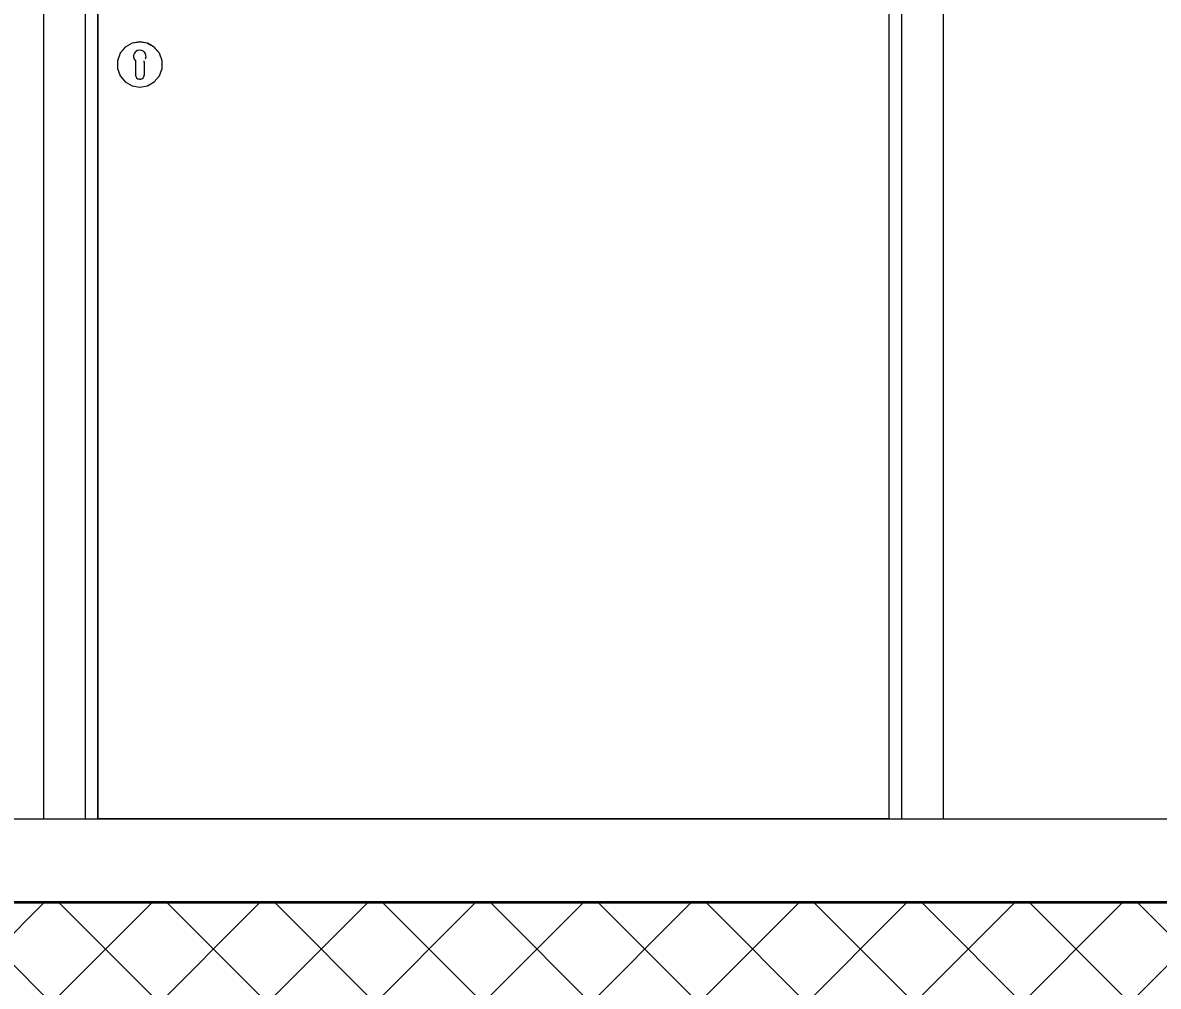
# Model space of a CAD drawing. Header units: millimetres. Extents: x -15634 to 67596, y -3027 to 55843.
# Drawn here: x 17983 to 19338, y 49696 to 50846 of the extents above; entities that cross this region are included whole.
import ezdxf

# ---------------------------------------------------------------- set-up
doc = ezdxf.new("R2010")
doc.units = ezdxf.units.MM
doc.header["$MEASUREMENT"] = 0
doc.set_wipeout_variables(frame=1)
doc.linetypes.add('Wipeout_Contour', pattern=[1000, 0, -1000])
doc.layers.add('Dimensioning - General', color=7, linetype='Continuous')
doc.layers.add('Structural - Bearing', color=7, linetype='Continuous')
for name, color, linetype, lineweight, true_color in [('Dimensioning - General_Pen_No__61', 7, 'Continuous', 20, 0x6a6a6a), ('Dimensioning - General_Pen_No__88', 7, 'Continuous', 20, 0xfd4435), ('Structural - Bearing_Pen_No__61', 7, 'Continuous', 20, 0x6a6a6a), ('Structural - Bearing_Pen_No__82', 7, 'Continuous', 20, 0xaaaaaa)]:
    doc.layers.add(name, color=color, linetype=linetype, lineweight=lineweight, true_color=true_color)
doc.layers.add('Structural - Bearing_Pen_No__1', color=7, linetype='Continuous', lineweight=13)
doc.layers.add('Structural - Bearing_Pen_No__7', color=7, linetype='Continuous', lineweight=35)
doc.styles.add('GENERATED_STYLE_6', font='calibril.ttf')
doc.dimstyles.new('GENERATED_STYLE__3', dxfattribs={"dimtxt": 195.999997, "dimasz": 106.4, "dimexe": 0.18, "dimexo": 0.0625, "dimgap": 0.09, "dimtad": 1, "dimdec": 0, "dimlfac": 0.1, "dimzin": 0, "dimdsep": 46, "dimtxsty": 'GENERATED_STYLE_6', "dimblk": 'ARROWHEAD_2', "dimblk1": 'ARROWHEAD_2', "dimblk2": 'ARROWHEAD_2', "dimcen": 0.09, "dimse1": 1, "dimse2": 1, "dimclrd": 256, "dimclre": 256, "dimclrt": 256, "dimadec": 0, "dimazin": 0, "dimtfac": 1, "dimtdec": 4, "dimtmove": 0, "dimatfit": 3, "dimfxl": 1, "dimtolj": 1, "dimtzin": 0, "dimarcsym": 0})

# ---------------------------------------------------------------- blocks, each defined once
blk = doc.blocks.new('*D68')
at = {"layer": 'Dimensioning - General_Pen_No__61', "color": 251, "linetype": 'Continuous', "lineweight": 20, "true_color": 0x6a6a6a, "transparency": 16777216}
for p, q in [((27454.4, 49836), (27594.4, 49755.2)), ((27629.4, 49795.6), (27419.4, 49795.6)), ((27524.4, 49595.6), (27524.4, 49795.6)), ((27454.4, 49636), (27594.4, 49555.2)), ((27629.4, 49595.6), (27419.4, 49595.6))]:
    blk.add_line(p, q, dxfattribs=at)
blk = doc.blocks.new('ARROWHEAD_2')
at = {"color": 0, "linetype": 'Continuous', "lineweight": 0}
for p, q in [((-0.378, -0.655), (0.378, 0.655)), ((0, 0), (-1, 0))]:
    blk.add_line(p, q, dxfattribs=at)
blk = doc.blocks.new('*D69')
at = {"layer": 'Dimensioning - General_Pen_No__61', "color": 251, "linetype": 'Continuous', "lineweight": 20, "true_color": 0x6a6a6a, "transparency": 16777216}
for p, q in [((27454.4, 52536), (27594.4, 52455.2)), ((27629.4, 52495.6), (27419.4, 52495.6)), ((27524.4, 49795.6), (27524.4, 52495.6)), ((27454.4, 49836), (27594.4, 49755.2)), ((27629.4, 49795.6), (27419.4, 49795.6))]:
    blk.add_line(p, q, dxfattribs=at)
at = {"layer": 'Dimensioning - General_Pen_No__88', "color": 20, "lineweight": 20, "true_color": 0xfd4435, "transparency": 16777216, "char_height": 196, "attachment_point": 7, "rotation": 90, "style": 'GENERATED_STYLE_6'}
for s, insert in [('\\A1;{\\pql;\\fCalibri Light|b0|i0|c0|p34;20}', (27485.2, 52137.4)), ('\\A1;{\\pql;\\fCalibri Light|b0|i0|c0|p34;270}', (27485.2, 50907.3))]:
    blk.add_mtext(s, dxfattribs=dict(at, insert=insert))
blk = doc.blocks.new('*D116')
at = {"layer": 'Dimensioning - General_Pen_No__61', "color": 251, "linetype": 'Continuous', "lineweight": 20, "true_color": 0x6a6a6a, "transparency": 16777216}
for p, q in [((28004.4, 49836), (28144.4, 49755.2)), ((28179.4, 49795.6), (27969.4, 49795.6)), ((28074.4, 49595.6), (28074.4, 49795.6)), ((28004.4, 49636), (28144.4, 49555.2)), ((28179.4, 49595.6), (27969.4, 49595.6))]:
    blk.add_line(p, q, dxfattribs=at)
blk = doc.blocks.new('*D117')
at = {"layer": 'Dimensioning - General_Pen_No__61', "color": 251, "linetype": 'Continuous', "lineweight": 20, "true_color": 0x6a6a6a, "transparency": 16777216}
for p, q in [((28004.4, 52536), (28144.4, 52455.2)), ((28179.4, 52495.6), (27969.4, 52495.6)), ((28074.4, 49795.6), (28074.4, 52495.6)), ((28004.4, 49836), (28144.4, 49755.2)), ((28179.4, 49795.6), (27969.4, 49795.6))]:
    blk.add_line(p, q, dxfattribs=at)
at = {"layer": 'Dimensioning - General_Pen_No__88', "color": 20, "lineweight": 20, "true_color": 0xfd4435, "transparency": 16777216, "char_height": 196, "attachment_point": 7, "rotation": 90, "style": 'GENERATED_STYLE_6'}
for s, insert in [('\\A1;{\\pql;\\fCalibri Light|b0|i0|c0|p34;20}', (28035.2, 52137.4)), ('\\A1;{\\pql;\\fCalibri Light|b0|i0|c0|p34;270}', (28035.2, 50907.3))]:
    blk.add_mtext(s, dxfattribs=dict(at, insert=insert))
blk = doc.blocks.new('*D136')
at = {"layer": 'Dimensioning - General_Pen_No__61', "color": 251, "linetype": 'Continuous', "lineweight": 20, "true_color": 0x6a6a6a, "transparency": 16777216}
for p, q in [((28554.4, 49836), (28694.4, 49755.2)), ((28729.4, 49795.6), (28519.4, 49795.6)), ((28624.4, 46895.6), (28624.4, 49795.6)), ((28554.4, 46936), (28694.4, 46855.2)), ((28729.4, 46895.6), (28519.4, 46895.6))]:
    blk.add_line(p, q, dxfattribs=at)
at = {"layer": 'Dimensioning - General_Pen_No__88', "color": 20, "lineweight": 20, "true_color": 0xfd4435, "transparency": 16777216, "insert": (28585.2, 48107.3), "char_height": 196, "attachment_point": 7, "rotation": 90, "style": 'GENERATED_STYLE_6'}
blk.add_mtext('\\A1;{\\pql;\\fCalibri Light|b0|i0|c0|p34;290}', dxfattribs=at)
blk = doc.blocks.new('*D137')
at = {"layer": 'Dimensioning - General_Pen_No__61', "color": 251, "linetype": 'Continuous', "lineweight": 20, "true_color": 0x6a6a6a, "transparency": 16777216}
for p, q in [((28554.4, 52736), (28694.4, 52655.2)), ((28729.4, 52695.6), (28519.4, 52695.6)), ((28624.4, 49795.6), (28624.4, 52695.6)), ((28554.4, 49836), (28694.4, 49755.2)), ((28729.4, 49795.6), (28519.4, 49795.6))]:
    blk.add_line(p, q, dxfattribs=at)
at = {"layer": 'Dimensioning - General_Pen_No__88', "color": 20, "lineweight": 20, "true_color": 0xfd4435, "transparency": 16777216, "insert": (28585.2, 51007.3), "char_height": 196, "attachment_point": 7, "rotation": 90, "style": 'GENERATED_STYLE_6'}
blk.add_mtext('\\A1;{\\pql;\\fCalibri Light|b0|i0|c0|p34;290}', dxfattribs=at)
blk = doc.blocks.new('*D164')
at = {"layer": 'Dimensioning - General_Pen_No__61', "color": 251, "linetype": 'Continuous', "lineweight": 20, "true_color": 0x6a6a6a, "transparency": 16777216}
for p, q in [((34964.9, 49836), (35104.9, 49755.2)), ((35139.9, 49795.6), (34929.9, 49795.6)), ((35034.9, 49595.6), (35034.9, 49795.6)), ((34964.9, 49636), (35104.9, 49555.2)), ((35139.9, 49595.6), (34929.9, 49595.6))]:
    blk.add_line(p, q, dxfattribs=at)
blk = doc.blocks.new('*D165')
at = {"layer": 'Dimensioning - General_Pen_No__61', "color": 251, "linetype": 'Continuous', "lineweight": 20, "true_color": 0x6a6a6a, "transparency": 16777216}
for p, q in [((34964.9, 52536), (35104.9, 52455.2)), ((35139.9, 52495.6), (34929.9, 52495.6)), ((35034.9, 49795.6), (35034.9, 52495.6)), ((34964.9, 49836), (35104.9, 49755.2)), ((35139.9, 49795.6), (34929.9, 49795.6))]:
    blk.add_line(p, q, dxfattribs=at)
at = {"layer": 'Dimensioning - General_Pen_No__88', "color": 20, "lineweight": 20, "true_color": 0xfd4435, "transparency": 16777216, "char_height": 196, "attachment_point": 7, "rotation": 90, "style": 'GENERATED_STYLE_6'}
for s, insert in [('\\A1;{\\pql;\\fCalibri Light|b0|i0|c0|p34;20}', (34995.7, 52137.4)), ('\\A1;{\\pql;\\fCalibri Light|b0|i0|c0|p34;270}', (34995.7, 50907.3))]:
    blk.add_mtext(s, dxfattribs=dict(at, insert=insert))
blk = doc.blocks.new('*D212')
at = {"layer": 'Dimensioning - General_Pen_No__61', "color": 251, "linetype": 'Continuous', "lineweight": 20, "true_color": 0x6a6a6a, "transparency": 16777216}
for p, q in [((35514.9, 49836), (35654.9, 49755.2)), ((35689.9, 49795.6), (35479.9, 49795.6)), ((35584.9, 49595.6), (35584.9, 49795.6)), ((35514.9, 49636), (35654.9, 49555.2)), ((35689.9, 49595.6), (35479.9, 49595.6))]:
    blk.add_line(p, q, dxfattribs=at)
blk = doc.blocks.new('*D213')
at = {"layer": 'Dimensioning - General_Pen_No__61', "color": 251, "linetype": 'Continuous', "lineweight": 20, "true_color": 0x6a6a6a, "transparency": 16777216}
for p, q in [((35514.9, 52536), (35654.9, 52455.2)), ((35689.9, 52495.6), (35479.9, 52495.6)), ((35584.9, 49795.6), (35584.9, 52495.6)), ((35514.9, 49836), (35654.9, 49755.2)), ((35689.9, 49795.6), (35479.9, 49795.6))]:
    blk.add_line(p, q, dxfattribs=at)
at = {"layer": 'Dimensioning - General_Pen_No__88', "color": 20, "lineweight": 20, "true_color": 0xfd4435, "transparency": 16777216, "char_height": 196, "attachment_point": 7, "rotation": 90, "style": 'GENERATED_STYLE_6'}
for s, insert in [('\\A1;{\\pql;\\fCalibri Light|b0|i0|c0|p34;20}', (35545.7, 52137.4)), ('\\A1;{\\pql;\\fCalibri Light|b0|i0|c0|p34;270}', (35545.7, 50907.3))]:
    blk.add_mtext(s, dxfattribs=dict(at, insert=insert))
blk = doc.blocks.new('*D232')
at = {"layer": 'Dimensioning - General_Pen_No__61', "color": 251, "linetype": 'Continuous', "lineweight": 20, "true_color": 0x6a6a6a, "transparency": 16777216}
for p, q in [((36064.9, 49836), (36204.9, 49755.2)), ((36239.9, 49795.6), (36029.9, 49795.6)), ((36134.9, 46895.6), (36134.9, 49795.6)), ((36064.9, 46936), (36204.9, 46855.2)), ((36239.9, 46895.6), (36029.9, 46895.6))]:
    blk.add_line(p, q, dxfattribs=at)
at = {"layer": 'Dimensioning - General_Pen_No__88', "color": 20, "lineweight": 20, "true_color": 0xfd4435, "transparency": 16777216, "insert": (36095.7, 48107.3), "char_height": 196, "attachment_point": 7, "rotation": 90, "style": 'GENERATED_STYLE_6'}
blk.add_mtext('\\A1;{\\pql;\\fCalibri Light|b0|i0|c0|p34;290}', dxfattribs=at)
blk = doc.blocks.new('*D233')
at = {"layer": 'Dimensioning - General_Pen_No__61', "color": 251, "linetype": 'Continuous', "lineweight": 20, "true_color": 0x6a6a6a, "transparency": 16777216}
for p, q in [((36064.9, 52736), (36204.9, 52655.2)), ((36239.9, 52695.6), (36029.9, 52695.6)), ((36134.9, 49795.6), (36134.9, 52695.6)), ((36064.9, 49836), (36204.9, 49755.2)), ((36239.9, 49795.6), (36029.9, 49795.6))]:
    blk.add_line(p, q, dxfattribs=at)
at = {"layer": 'Dimensioning - General_Pen_No__88', "color": 20, "lineweight": 20, "true_color": 0xfd4435, "transparency": 16777216, "insert": (36095.7, 51007.3), "char_height": 196, "attachment_point": 7, "rotation": 90, "style": 'GENERATED_STYLE_6'}
blk.add_mtext('\\A1;{\\pql;\\fCalibri Light|b0|i0|c0|p34;290}', dxfattribs=at)

msp = doc.modelspace()

# ---------------------------------------------------------------- hatches: boundary and pattern name
at = {"layer": 'Structural - Bearing_Pen_No__1', "linetype": 'Continuous', "lineweight": 13}
h = msp.add_hatch(dxfattribs=at)
h.set_pattern_fill('CONCRETE_BLOCK', style=0, pattern_type=2)
h.set_pattern_definition([(45, (0, 0), (-64.34671, 64.34671), []), (135, (0, 0), (64.34671, 64.34671), [])])
h.paths.add_polyline_path([(44144.4, 49595.6), (44144.4, 49795.6), (-655.6, 49795.6), (-655.6, 49595.6)])

# ---------------------------------------------------------------- linework, layer by layer
at = {"layer": 'Structural - Bearing_Pen_No__1', "color": 7, "linetype": 'Continuous', "lineweight": 13}
msp.add_line((11644.4, 49795.6), (24354.4, 49795.6), dxfattribs=at)
at = {"layer": 'Structural - Bearing_Pen_No__7', "color": 7, "linetype": 'Continuous', "lineweight": 35, "flags": 128}
msp.add_lwpolyline([(44144.4, 49595.6), (44144.4, 49795.6), (-655.6, 49795.6), (-655.6, 49595.6)], close=True, dxfattribs=at)

# ---------------------------------------------------------------- dimensions: what is measured, and where the dimension line sits
at = {"layer": 'Dimensioning - General', "color": 251, "linetype": 'Continuous', "lineweight": 20, "true_color": 0x6a6a6a}
for base, p1, p2, picture, middle in [((28074.4, 49795.6), (-273.2, 49595.6), (-273.2, 49795.6), '*D116', (27937.2, 49386.8)), ((27524.4, 49795.6), (117.4, 49595.6), (136, 49795.6), '*D68', (27387.2, 49386.8)), ((28624.4, 49795.6), (2253.6, 46895.6), (2139.4, 49795.6), '*D136', (28487.2, 48331.4)), ((35584.9, 49795.6), (7237.3, 49595.6), (7237.3, 49795.6), '*D212', (35447.7, 49386.8)), ((35034.9, 49795.6), (7627.9, 49595.6), (7646.5, 49795.6), '*D164', (34897.7, 49386.8)), ((36134.9, 49795.6), (9764.1, 46895.6), (9649.9, 49795.6), '*D232', (35997.7, 48331.4))]:
    dim = msp.add_linear_dim(base=base, p1=p1, p2=p2, angle=90, dimstyle='GENERATED_STYLE__3', dxfattribs=at)
    dim.commit()
    dim.dimension.update_dxf_attribs({"geometry": picture, "text_midpoint": middle, "dimtype": 160, "text_rotation": 90})

# ---------------------------------------------------------------- wipeouts: each hides what was drawn before it
at = {"color": 254, "linetype": 'Wipeout_Contour', "lineweight": 0, "ltscale": 216198.28902}
msp.add_wipeout([(18007.4, 49895.6), (18057.4, 49895.6), (18057.4, 51982.6), (18007.4, 52032.6)], dxfattribs=at).dxf.layer = 'Structural - Bearing'
at = {"color": 254, "linetype": 'Wipeout_Contour', "lineweight": 0, "ltscale": 217599.538228}
msp.add_wipeout([(19081.4, 52032.6), (19031.4, 51982.6), (19031.4, 49895.6), (19081.4, 49895.6)], dxfattribs=at).dxf.layer = 'Structural - Bearing'
at = {"color": 254, "linetype": 'Wipeout_Contour', "lineweight": 0, "ltscale": 377638.498439}
msp.add_wipeout([(18128.8, 50809.4), (18129.7, 50807), (18129.8, 50804.4), (18129.7, 50804.4), (18139.7, 50816.2), (18131.6, 50820.9), (18127.8, 50810.5)], dxfattribs=at).dxf.layer = 'Structural - Bearing'

# ---------------------------------------------------------------- next in the draw order: linework, layer by layer
at = {"layer": 'Structural - Bearing_Pen_No__82', "color": 253, "linetype": 'Continuous', "lineweight": 20, "true_color": 0xaaaaaa}
for p, q in [((18007.4, 52032.6), (18007.4, 49895.6)), ((19081.4, 49895.6), (19081.4, 52032.6))]:
    msp.add_line(p, q, dxfattribs=at)

# ---------------------------------------------------------------- next in the draw order: wipeouts: each hides what was drawn before it
at = {"color": 254, "linetype": 'Wipeout_Contour', "lineweight": 0, "ltscale": 216143.468642}
msp.add_wipeout([(18057.4, 49895.6), (18072.4, 49895.6), (18072.4, 51955.6), (18057.4, 51955.6)], dxfattribs=at).dxf.layer = 'Structural - Bearing'
at = {"color": 254, "linetype": 'Wipeout_Contour', "lineweight": 0, "ltscale": 217456.363094}
msp.add_wipeout([(19016.4, 49895.6), (19031.4, 49895.6), (19031.4, 51955.6), (19016.4, 51955.6)], dxfattribs=at).dxf.layer = 'Structural - Bearing'
at = {"color": 254, "linetype": 'Wipeout_Contour', "lineweight": 0, "ltscale": 323663.959618}
msp.add_wipeout([(18128.9, 50802), (18127.4, 50800), (18127.4, 50798.5), (18145.7, 50809.1), (18139.7, 50816.2), (18129.7, 50804.4)], dxfattribs=at).dxf.layer = 'Structural - Bearing'

# ---------------------------------------------------------------- next in the draw order: linework, layer by layer
at = {"layer": 'Structural - Bearing_Pen_No__61', "color": 251, "linetype": 'Continuous', "lineweight": 20, "true_color": 0x6a6a6a}
msp.add_lwpolyline([(11644.4, 49895.6), (24354.4, 49895.6)], dxfattribs=at)
at = {"layer": 'Structural - Bearing_Pen_No__82', "color": 253, "linetype": 'Continuous', "lineweight": 20, "true_color": 0xaaaaaa}
for p, q in [((18057.4, 49895.6), (18057.4, 51982.6)), ((19031.4, 51982.6), (19031.4, 49895.6)), ((18072.4, 49895.6), (18072.4, 51967.6)), ((19016.4, 51967.6), (19016.4, 49895.6)), ((18072.4, 51955.6), (18072.4, 49895.6)), ((19016.4, 51955.6), (19016.4, 49895.6)), ((18007.4, 49895.6), (18057.4, 49895.6)), ((18057.4, 49895.6), (18072.4, 49895.6)), ((19016.4, 49895.6), (18072.4, 49895.6)), ((19016.4, 49895.6), (19031.4, 49895.6)), ((19031.4, 49895.6), (19081.4, 49895.6))]:
    msp.add_line(p, q, dxfattribs=at)

# ---------------------------------------------------------------- next in the draw order: wipeouts: each hides what was drawn before it
at = {"color": 254, "linetype": 'Wipeout_Contour', "lineweight": 0, "ltscale": 323706.729743}
msp.add_wipeout([(18124.9, 50812.6), (18127.1, 50811.3), (18127.8, 50810.5), (18131.6, 50820.9), (18122.4, 50822.5), (18122.4, 50813)], dxfattribs=at).dxf.layer = 'Structural - Bearing'

# ---------------------------------------------------------------- next in the draw order: wipeouts: each hides what was drawn before it
at = {"color": 254, "linetype": 'Wipeout_Contour', "lineweight": 0, "ltscale": 215830.685832}
msp.add_wipeout([(18139.7, 50816.3), (18131.6, 50821), (18131.6, 50820.9), (18139.7, 50816.2)], dxfattribs=at).dxf.layer = 'Structural - Bearing'
at = {"color": 254, "linetype": 'Wipeout_Contour', "lineweight": 0, "ltscale": 215766.513876}
msp.add_wipeout([(18127.4, 50798.5), (18127.4, 50796.5), (18148.9, 50800.3), (18145.7, 50809.1)], dxfattribs=at).dxf.layer = 'Structural - Bearing'

# ---------------------------------------------------------------- next in the draw order: wipeouts: each hides what was drawn before it
at = {"color": 254, "linetype": 'Wipeout_Contour', "lineweight": 0, "ltscale": 323691.600779}
msp.add_wipeout([(18117.6, 50811.3), (18119.8, 50812.6), (18122.4, 50813), (18122.4, 50822.5), (18113.2, 50820.9), (18116.9, 50810.5)], dxfattribs=at).dxf.layer = 'Structural - Bearing'
at = {"color": 254, "linetype": 'Wipeout_Contour', "lineweight": 0, "ltscale": 215747.432215}
msp.add_wipeout([(18127.4, 50796.5), (18127.4, 50794.7), (18148.9, 50790.9), (18148.9, 50800.3)], dxfattribs=at).dxf.layer = 'Structural - Bearing'

# ---------------------------------------------------------------- next in the draw order: wipeouts: each hides what was drawn before it
at = {"color": 254, "linetype": 'Wipeout_Contour', "lineweight": 0, "ltscale": 215830.920802}
msp.add_wipeout([(18131.6, 50821), (18122.4, 50822.6), (18122.4, 50822.5), (18131.6, 50820.9)], dxfattribs=at).dxf.layer = 'Structural - Bearing'
at = {"color": 254, "linetype": 'Wipeout_Contour', "lineweight": 0, "ltscale": 215726.300944}
msp.add_wipeout([(18127.4, 50794.7), (18127.4, 50792.7), (18145.7, 50782.2), (18148.9, 50790.9)], dxfattribs=at).dxf.layer = 'Structural - Bearing'

# ---------------------------------------------------------------- next in the draw order: wipeouts: each hides what was drawn before it
at = {"color": 254, "linetype": 'Wipeout_Contour', "lineweight": 0, "ltscale": 215818.534628}
msp.add_wipeout([(18122.4, 50822.6), (18113.1, 50821), (18113.2, 50820.9), (18122.4, 50822.5)], dxfattribs=at).dxf.layer = 'Structural - Bearing'
at = {"color": 254, "linetype": 'Wipeout_Contour', "lineweight": 0, "ltscale": 215793.990292}
msp.add_wipeout([(18149, 50800.3), (18145.7, 50809.1), (18145.7, 50809.1), (18148.9, 50800.3)], dxfattribs=at).dxf.layer = 'Structural - Bearing'
at = {"color": 254, "linetype": 'Wipeout_Contour', "lineweight": 0, "ltscale": 215703.187203}
msp.add_wipeout([(18127.4, 50792.7), (18127.4, 50789.6), (18139.7, 50775), (18145.7, 50782.2)], dxfattribs=at).dxf.layer = 'Structural - Bearing'

# ---------------------------------------------------------------- next in the draw order: linework, layer by layer
at = {"layer": 'Structural - Bearing_Pen_No__82', "color": 253, "linetype": 'Continuous', "lineweight": 20, "true_color": 0xaaaaaa}
msp.add_line((18145.7, 50809.1), (18139.7, 50816.3), dxfattribs=at)

# ---------------------------------------------------------------- next in the draw order: wipeouts: each hides what was drawn before it
at = {"color": 254, "linetype": 'Wipeout_Contour', "lineweight": 0, "ltscale": 323619.849146}
msp.add_wipeout([(18115.8, 50802), (18115, 50804.4), (18105.1, 50816.2), (18099.1, 50809.1), (18117.4, 50798.5), (18117.4, 50800)], dxfattribs=at).dxf.layer = 'Structural - Bearing'
at = {"color": 254, "linetype": 'Wipeout_Contour', "lineweight": 0, "ltscale": 215761.952973}
msp.add_wipeout([(18149, 50790.9), (18149, 50800.3), (18148.9, 50800.3), (18148.9, 50790.9)], dxfattribs=at).dxf.layer = 'Structural - Bearing'
at = {"color": 254, "linetype": 'Wipeout_Contour', "lineweight": 0, "ltscale": 269598.962129}
msp.add_wipeout([(18139.7, 50775), (18127.4, 50789.6), (18127.4, 50783.1), (18127.2, 50782.3), (18131.6, 50770.3)], dxfattribs=at).dxf.layer = 'Structural - Bearing'

# ---------------------------------------------------------------- next in the draw order: linework, layer by layer
at = {"layer": 'Structural - Bearing_Pen_No__82', "color": 253, "linetype": 'Continuous', "lineweight": 20, "true_color": 0xaaaaaa}
for p, q in [((18131.6, 50821), (18122.4, 50822.6)), ((18149, 50800.3), (18145.7, 50809.1))]:
    msp.add_line(p, q, dxfattribs=at)

# ---------------------------------------------------------------- next in the draw order: wipeouts: each hides what was drawn before it
at = {"color": 254, "linetype": 'Wipeout_Contour', "lineweight": 0, "ltscale": 215795.02403}
msp.add_wipeout([(18113.1, 50821), (18105, 50816.3), (18105.1, 50816.2), (18113.2, 50820.9)], dxfattribs=at).dxf.layer = 'Structural - Bearing'
at = {"color": 254, "linetype": 'Wipeout_Contour', "lineweight": 0, "ltscale": 215725.610889}
msp.add_wipeout([(18145.7, 50782.1), (18149, 50790.9), (18148.9, 50790.9), (18145.7, 50782.2)], dxfattribs=at).dxf.layer = 'Structural - Bearing'

# ---------------------------------------------------------------- next in the draw order: linework, layer by layer
at = {"layer": 'Structural - Bearing_Pen_No__82', "color": 253, "linetype": 'Continuous', "lineweight": 20, "true_color": 0xaaaaaa}
for p, q in [((18122.4, 50822.6), (18113.1, 50821)), ((18149, 50790.9), (18149, 50800.3))]:
    msp.add_line(p, q, dxfattribs=at)

# ---------------------------------------------------------------- next in the draw order: wipeouts: each hides what was drawn before it
at = {"color": 254, "linetype": 'Wipeout_Contour', "lineweight": 0, "ltscale": 215689.33973}
msp.add_wipeout([(18139.7, 50774.9), (18145.7, 50782.1), (18145.7, 50782.2), (18139.7, 50775)], dxfattribs=at).dxf.layer = 'Structural - Bearing'

# ---------------------------------------------------------------- next in the draw order: linework, layer by layer
at = {"layer": 'Structural - Bearing_Pen_No__82', "color": 253, "linetype": 'Continuous', "lineweight": 20, "true_color": 0xaaaaaa}
msp.add_line((18145.7, 50782.1), (18149, 50790.9), dxfattribs=at)

# ---------------------------------------------------------------- next in the draw order: wipeouts: each hides what was drawn before it
at = {"color": 254, "linetype": 'Wipeout_Contour', "lineweight": 0, "ltscale": 215657.520117}
msp.add_wipeout([(18131.6, 50770.2), (18139.7, 50774.9), (18139.7, 50775), (18131.6, 50770.3)], dxfattribs=at).dxf.layer = 'Structural - Bearing'

# ---------------------------------------------------------------- next in the draw order: linework, layer by layer
at = {"layer": 'Structural - Bearing_Pen_No__82', "color": 253, "linetype": 'Continuous', "lineweight": 20, "true_color": 0xaaaaaa}
msp.add_line((18139.7, 50774.9), (18145.7, 50782.1), dxfattribs=at)

# ---------------------------------------------------------------- next in the draw order: wipeouts: each hides what was drawn before it
at = {"color": 254, "linetype": 'Wipeout_Contour', "lineweight": 0, "ltscale": 431324.036694}
msp.add_wipeout([(18123.2, 50778.2), (18122.4, 50778.2), (18122.4, 50768.7), (18131.6, 50770.3), (18127.2, 50782.3), (18127.1, 50781.4), (18126.2, 50779.9), (18124.9, 50778.8)], dxfattribs=at).dxf.layer = 'Structural - Bearing'

# ---------------------------------------------------------------- next in the draw order: wipeouts: each hides what was drawn before it
at = {"color": 254, "linetype": 'Wipeout_Contour', "lineweight": 0, "ltscale": 215633.992504}
msp.add_wipeout([(18122.4, 50768.6), (18131.6, 50770.2), (18131.6, 50770.3), (18122.4, 50768.7)], dxfattribs=at).dxf.layer = 'Structural - Bearing'

# ---------------------------------------------------------------- next in the draw order: wipeouts: each hides what was drawn before it
at = {"color": 254, "linetype": 'Wipeout_Contour', "lineweight": 0, "ltscale": 431305.798289}
msp.add_wipeout([(18117.7, 50781.4), (18117.5, 50782.3), (18113.2, 50770.3), (18122.4, 50768.7), (18122.4, 50778.2), (18121.5, 50778.2), (18119.9, 50778.8), (18118.5, 50779.9)], dxfattribs=at).dxf.layer = 'Structural - Bearing'

# ---------------------------------------------------------------- next in the draw order: wipeouts: each hides what was drawn before it
at = {"color": 254, "linetype": 'Wipeout_Contour', "lineweight": 0, "ltscale": 215621.595347}
msp.add_wipeout([(18113.1, 50770.2), (18122.4, 50768.6), (18122.4, 50768.7), (18113.2, 50770.3)], dxfattribs=at).dxf.layer = 'Structural - Bearing'

# ---------------------------------------------------------------- next in the draw order: wipeouts: each hides what was drawn before it
at = {"color": 254, "linetype": 'Wipeout_Contour', "lineweight": 0, "ltscale": 269570.41039}
msp.add_wipeout([(18113.2, 50770.3), (18117.5, 50782.3), (18117.4, 50783.1), (18117.4, 50789.6), (18105.1, 50775)], dxfattribs=at).dxf.layer = 'Structural - Bearing'

# ---------------------------------------------------------------- next in the draw order: wipeouts: each hides what was drawn before it
at = {"color": 254, "linetype": 'Wipeout_Contour', "lineweight": 0, "ltscale": 215668.96118}
msp.add_wipeout([(18117.4, 50789.6), (18117.4, 50792.7), (18099.1, 50782.2), (18105.1, 50775)], dxfattribs=at).dxf.layer = 'Structural - Bearing'

# ---------------------------------------------------------------- next in the draw order: linework, layer by layer
at = {"layer": 'Structural - Bearing_Pen_No__82', "color": 253, "linetype": 'Continuous', "lineweight": 20, "true_color": 0xaaaaaa}
msp.add_line((18122.4, 50768.6), (18131.6, 50770.2), dxfattribs=at)

# ---------------------------------------------------------------- next in the draw order: wipeouts: each hides what was drawn before it
at = {"color": 254, "linetype": 'Wipeout_Contour', "lineweight": 0, "ltscale": 215686.015607}
msp.add_wipeout([(18117.4, 50792.7), (18117.4, 50794.7), (18095.9, 50790.9), (18099.1, 50782.2)], dxfattribs=at).dxf.layer = 'Structural - Bearing'
at = {"color": 254, "linetype": 'Wipeout_Contour', "lineweight": 0, "ltscale": 215621.830543}
msp.add_wipeout([(18105, 50774.9), (18113.1, 50770.2), (18113.2, 50770.3), (18105.1, 50775)], dxfattribs=at).dxf.layer = 'Structural - Bearing'

# ---------------------------------------------------------------- next in the draw order: linework, layer by layer
at = {"layer": 'Structural - Bearing_Pen_No__82', "color": 253, "linetype": 'Continuous', "lineweight": 20, "true_color": 0xaaaaaa}
msp.add_line((18113.1, 50770.2), (18122.4, 50768.6), dxfattribs=at)

# ---------------------------------------------------------------- next in the draw order: wipeouts: each hides what was drawn before it
at = {"color": 254, "linetype": 'Wipeout_Contour', "lineweight": 0, "ltscale": 215705.104693}
msp.add_wipeout([(18117.4, 50794.7), (18117.4, 50796.5), (18095.9, 50800.3), (18095.9, 50790.9)], dxfattribs=at).dxf.layer = 'Structural - Bearing'
at = {"color": 254, "linetype": 'Wipeout_Contour', "lineweight": 0, "ltscale": 215634.666957}
msp.add_wipeout([(18099, 50782.1), (18105, 50774.9), (18105.1, 50775), (18099.1, 50782.2)], dxfattribs=at).dxf.layer = 'Structural - Bearing'

# ---------------------------------------------------------------- next in the draw order: wipeouts: each hides what was drawn before it
at = {"color": 254, "linetype": 'Wipeout_Contour', "lineweight": 0, "ltscale": 215726.239063}
msp.add_wipeout([(18117.4, 50796.5), (18117.4, 50798.5), (18099.1, 50809.1), (18095.9, 50800.3)], dxfattribs=at).dxf.layer = 'Structural - Bearing'

# ---------------------------------------------------------------- next in the draw order: wipeouts: each hides what was drawn before it
at = {"color": 254, "linetype": 'Wipeout_Contour', "lineweight": 0, "ltscale": 215763.21952}
msp.add_wipeout([(18105, 50816.3), (18099, 50809.1), (18099.1, 50809.1), (18105.1, 50816.2)], dxfattribs=at).dxf.layer = 'Structural - Bearing'
at = {"color": 254, "linetype": 'Wipeout_Contour', "lineweight": 0, "ltscale": 1456197.790101868}
msp.add_wipeout([(18115, 50807), (18115, 50804.4), (18115.8, 50802), (18117.4, 50800), (18117.4, 50783.1), (18117.7, 50781.4), (18118.5, 50779.9), (18119.9, 50778.8), (18121.5, 50778.2), (18123.2, 50778.2), (18124.9, 50778.8), (18126.2, 50779.9), (18127.1, 50781.4), (18127.4, 50783.1), (18127.4, 50800), (18128.9, 50802), (18129.7, 50804.4), (18129.8, 50804.4), (18129.7, 50807), (18128.8, 50809.4), (18127.8, 50810.5), (18127.1, 50811.3), (18124.9, 50812.6), (18122.4, 50813), (18119.8, 50812.6), (18117.6, 50811.3), (18116, 50809.4)], dxfattribs=at).dxf.layer = 'Structural - Bearing'
at = {"color": 254, "linetype": 'Wipeout_Contour', "lineweight": 0, "ltscale": 215658.554467}
msp.add_wipeout([(18095.8, 50790.9), (18099, 50782.1), (18099.1, 50782.2), (18095.9, 50790.9)], dxfattribs=at).dxf.layer = 'Structural - Bearing'

# ---------------------------------------------------------------- next in the draw order: linework, layer by layer
at = {"layer": 'Structural - Bearing_Pen_No__82', "color": 253, "linetype": 'Continuous', "lineweight": 20, "true_color": 0xaaaaaa}
for p, q in [((18113.1, 50821), (18105, 50816.3)), ((18139.7, 50816.3), (18131.6, 50821)), ((18116, 50809.4), (18115, 50807)), ((18116.9, 50810.5), (18116, 50809.4)), ((18117.6, 50811.3), (18116.9, 50810.5)), ((18119.8, 50812.6), (18117.6, 50811.3)), ((18122.4, 50813), (18119.8, 50812.6)), ((18124.9, 50812.6), (18122.4, 50813)), ((18127.1, 50811.3), (18124.9, 50812.6)), ((18127.8, 50810.5), (18127.1, 50811.3)), ((18128.8, 50809.4), (18127.8, 50810.5)), ((18129.7, 50807), (18128.8, 50809.4)), ((18115, 50807), (18115, 50804.4)), ((18115, 50804.4), (18115.8, 50802)), ((18115.8, 50802), (18117.4, 50800)), ((18117.4, 50800), (18117.4, 50798.5)), ((18117.4, 50798.5), (18117.4, 50796.5)), ((18117.4, 50796.5), (18117.4, 50794.7)), ((18117.4, 50794.7), (18117.4, 50792.7)), ((18127.4, 50798.5), (18127.4, 50800)), ((18127.4, 50798.5), (18127.4, 50796.5)), ((18127.4, 50796.5), (18127.4, 50794.7)), ((18127.4, 50794.7), (18127.4, 50792.7)), ((18129.7, 50804.4), (18128.9, 50802)), ((18129.8, 50804.4), (18129.7, 50807)), ((18099, 50782.1), (18105, 50774.9)), ((18117.4, 50792.7), (18117.4, 50789.6)), ((18117.4, 50789.6), (18117.4, 50783.1)), ((18117.5, 50782.3), (18117.4, 50783.1)), ((18117.5, 50782.3), (18117.7, 50781.4)), ((18117.7, 50781.4), (18118.5, 50779.9)), ((18126.2, 50779.9), (18127.1, 50781.4)), ((18127.2, 50782.3), (18127.1, 50781.4)), ((18127.2, 50782.3), (18127.4, 50783.1)), ((18127.4, 50792.7), (18127.4, 50789.6)), ((18127.4, 50789.6), (18127.4, 50783.1)), ((18105, 50774.9), (18113.1, 50770.2)), ((18118.5, 50779.9), (18119.9, 50778.8)), ((18119.9, 50778.8), (18121.5, 50778.2)), ((18122.4, 50778.2), (18121.5, 50778.2)), ((18122.4, 50778.2), (18123.2, 50778.2)), ((18123.2, 50778.2), (18124.9, 50778.8)), ((18124.9, 50778.8), (18126.2, 50779.9)), ((18131.6, 50770.2), (18139.7, 50774.9))]:
    msp.add_line(p, q, dxfattribs=at)

# ---------------------------------------------------------------- next in the draw order: wipeouts: each hides what was drawn before it
at = {"color": 254, "linetype": 'Wipeout_Contour', "lineweight": 0, "ltscale": 215690.606571}
msp.add_wipeout([(18095.8, 50800.3), (18095.8, 50790.9), (18095.9, 50790.9), (18095.9, 50800.3)], dxfattribs=at).dxf.layer = 'Structural - Bearing'

# ---------------------------------------------------------------- next in the draw order: linework, layer by layer
at = {"layer": 'Structural - Bearing_Pen_No__82', "color": 253, "linetype": 'Continuous', "lineweight": 20, "true_color": 0xaaaaaa}
msp.add_line((18095.8, 50790.9), (18099, 50782.1), dxfattribs=at)

# ---------------------------------------------------------------- next in the draw order: wipeouts: each hides what was drawn before it
at = {"color": 254, "linetype": 'Wipeout_Contour', "lineweight": 0, "ltscale": 215726.954487}
msp.add_wipeout([(18099, 50809.1), (18095.8, 50800.3), (18095.9, 50800.3), (18099.1, 50809.1)], dxfattribs=at).dxf.layer = 'Structural - Bearing'

# ---------------------------------------------------------------- next in the draw order: linework, layer by layer
at = {"layer": 'Structural - Bearing_Pen_No__82', "color": 253, "linetype": 'Continuous', "lineweight": 20, "true_color": 0xaaaaaa}
for p, q in [((18099, 50809.1), (18095.8, 50800.3)), ((18105, 50816.3), (18099, 50809.1)), ((18095.8, 50800.3), (18095.8, 50790.9))]:
    msp.add_line(p, q, dxfattribs=at)

# ---------------------------------------------------------------- next in the draw order: dimensions: what is measured, and where the dimension line sits
at = {"layer": 'Dimensioning - General', "color": 251, "linetype": 'Continuous', "lineweight": 20, "true_color": 0x6a6a6a}
for base, p1, p2, picture, middle in [((28624.4, 52695.6), (2139.4, 49795.6), (2218.4, 52695.6), '*D137', (28487.2, 51231.4)), ((36134.9, 52695.6), (9649.9, 49795.6), (9728.9, 52695.6), '*D233', (35997.7, 51231.4)), ((28074.4, 52495.6), (-273.2, 49795.6), (-211.7, 52495.6), '*D117', (27937.2, 51131.4)), ((27524.4, 52495.6), (136, 49795.6), (201, 52495.6), '*D69', (27387.2, 51131.4)), ((35584.9, 52495.6), (7237.3, 49795.6), (7298.8, 52495.6), '*D213', (35447.7, 51131.4)), ((35034.9, 52495.6), (7646.5, 49795.6), (7711.5, 52495.6), '*D165', (34897.7, 51131.4))]:
    dim = msp.add_linear_dim(base=base, p1=p1, p2=p2, angle=90, dimstyle='GENERATED_STYLE__3', dxfattribs=at)
    dim.commit()
    dim.dimension.update_dxf_attribs({"geometry": picture, "text_midpoint": middle, "dimtype": 160, "text_rotation": 90})

doc.saveas('drawing.dxf')
